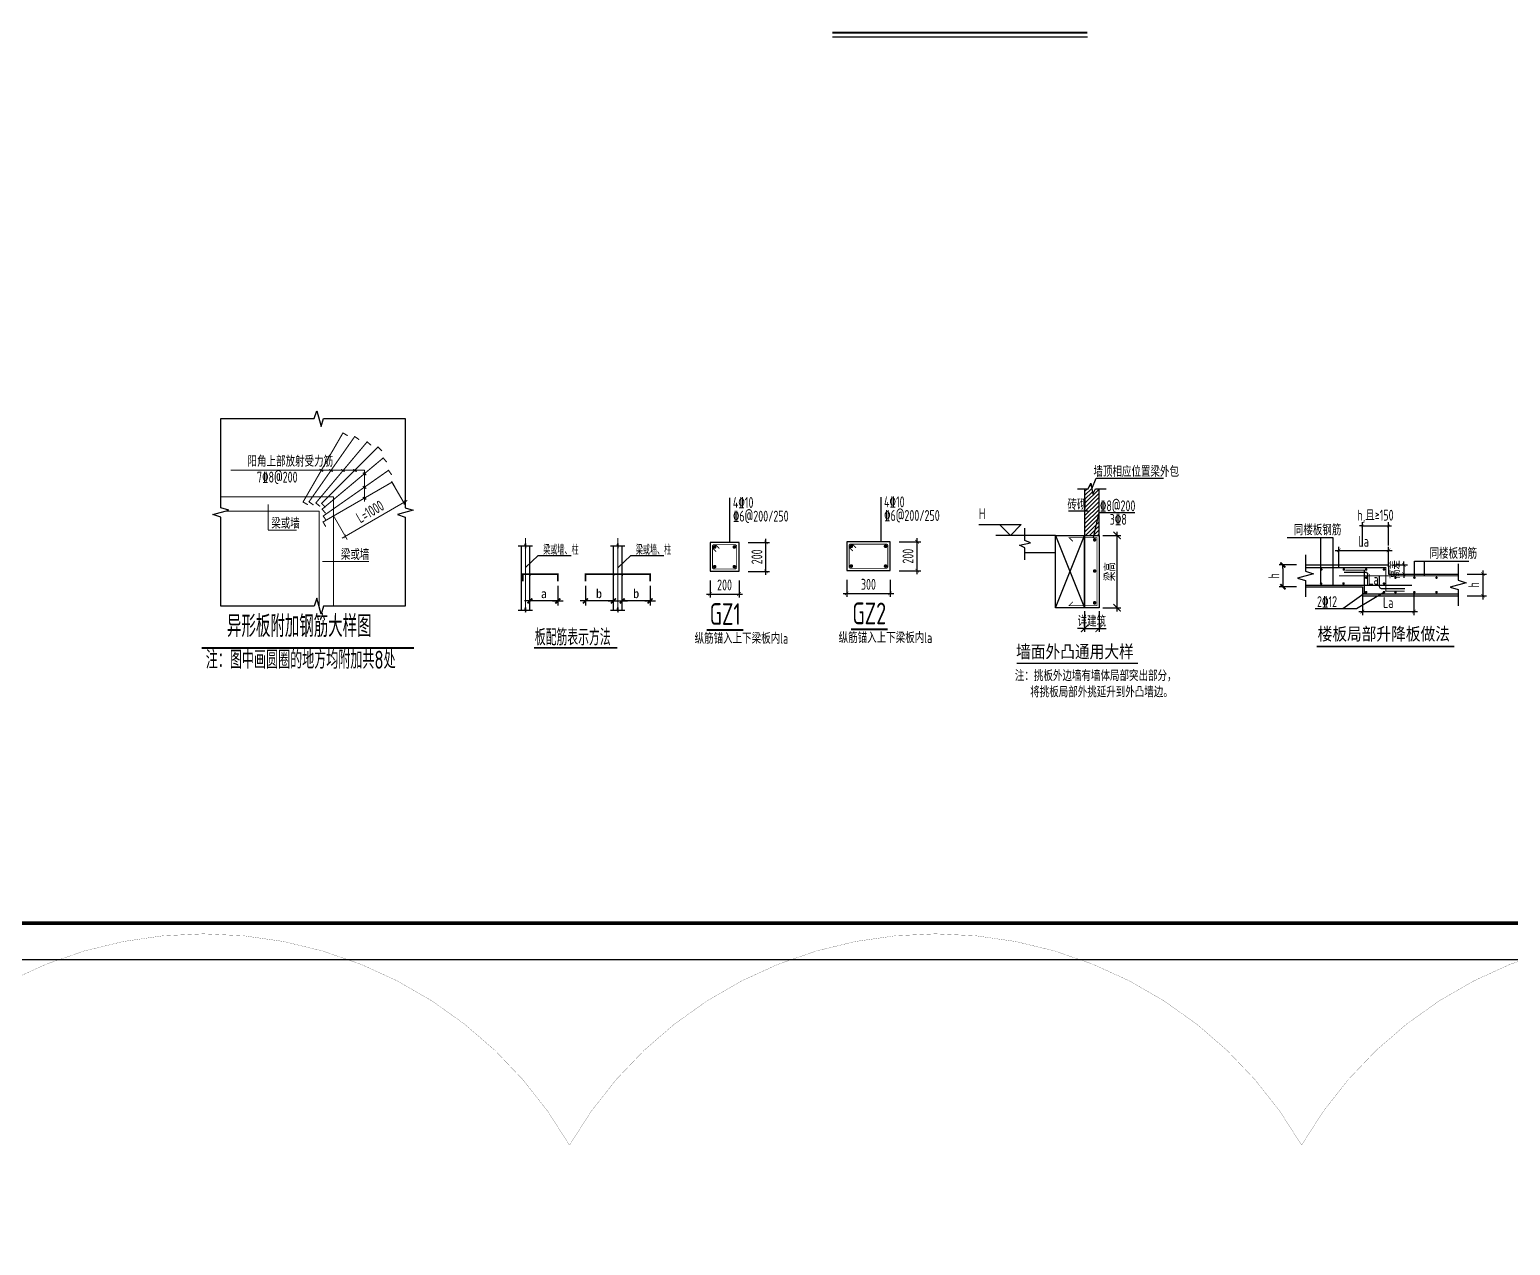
# Model space of a CAD drawing. Extents: x -812054 to 22247, y -644080 to 1003627.
# Drawn here: x -368141 to -327267, y -539972 to -506399 of the extents above; entities that cross this region are included whole.
import ezdxf
from ezdxf.enums import TextEntityAlignment as Align

# ---------------------------------------------------------------- set-up
doc = ezdxf.new("R2010")
doc.units = 0
doc.header["$LTSCALE"] = 1000
doc.linetypes.add('DOTE', pattern=[2.42, 2, -0.2, 0.02, -0.2])
doc.layers.get('0').update_dxf_attribs({"linetype": 'CONTINUOUS'})
doc.layers.get('DEFPOINTS').update_dxf_attribs({"linetype": 'CONTINUOUS'})
for name, color, linetype, lineweight in [('+公共字体', 7, 'CONTINUOUS', 20), ('+图名', 243, 'CONTINUOUS', 20), ('+混凝土墙', 3, 'CONTINUOUS', 20), ('DOTE', 19, 'DOTE', 9), ('Z-详图标注', 3, 'CONTINUOUS', 18), ('查找字符', 1, 'CONTINUOUS', 18)]:
    doc.layers.add(name, color=color, linetype=linetype, lineweight=lineweight)
for name, color, linetype in [('-TK', 7, 'CONTINUOUS'), ('DIM', 2, 'CONTINUOUS'), ('FLOOR_UP_REIN', 13, 'CONTINUOUS'), ('GJ', 5, 'CONTINUOUS'), ('LINK', 6, 'CONTINUOUS'), ('OUTLINE', 2, 'CONTINUOUS'), ('REIN', 6, 'CONTINUOUS'), ('S-DETLCW-LINE1-pdx', 7, 'CONTINUOUS'), ('S-DETLCW-TEXT', 7, 'CONTINUOUS'), ('S-DETLS-HATCH', 251, 'CONTINUOUS'), ('S-DETLS-TEXT', 7, 'CONTINUOUS'), ('S-X详图实线', 4, 'CONTINUOUS'), ('S-X详图标注', 3, 'CONTINUOUS'), ('S-X详图钢筋', 6, 'CONTINUOUS'), ('S-大样-砼线', 7, 'CONTINUOUS'), ('S-引出线', 40, 'CONTINUOUS'), ('TEXT', 2, 'CONTINUOUS'), ('THIN', 7, 'CONTINUOUS'), ('大样线', 40, 'CONTINUOUS'), ('悬梁', 4, 'CONTINUOUS'), ('空调洞口标注', 130, 'CONTINUOUS'), ('说明文字', 7, 'CONTINUOUS')]:
    doc.layers.add(name, color=color, linetype=linetype)
doc.layers.add('审图修改', color=2, linetype='CONTINUOUS', plot=False)
doc.styles.add('10', font='', dxfattribs={"width": 0.7, "height": 300})
doc.styles.add('BW_Rein', font='Tssdeng.shx', dxfattribs={"width": 0.7, "bigfont": 'hztxt.shx'})
doc.styles.add('hzst', font='', dxfattribs={"width": 0.7})
doc.styles.add('TSSD_DIMENSION', font='Tssdeng.shx', dxfattribs={"width": 0.7, "bigfont": 'tssdchn.shx'})
doc.styles.add('TSSD_Label', font='Tssdeng.shx', dxfattribs={"width": 0.7, "bigfont": 'hztxt.shx'})
doc.styles.add('TSSD_Norm', font='Tssdeng.shx', dxfattribs={"bigfont": 'tssdchn.shx'})
doc.styles.add('TSSD_REIN', font='tssdeng.shx', dxfattribs={"width": 0.7, "height": 300, "bigfont": 'tssdchn.shx'})
doc.styles.get('10').set_extended_font_data('SimSun')
doc.styles.get('hzst').set_extended_font_data('SimSun')
doc.dimstyles.new('25-100', dxfattribs={"dimscale": 100, "dimtxt": 3, "dimasz": 2, "dimexe": 1, "dimexo": 1, "dimgap": 0.5, "dimtad": 1, "dimdec": 0, "dimlfac": 0.25, "dimdsep": 46, "dimtxsty": 'TSSD_REIN', "dimblk1": 'ARCHTICK', "dimblk2": 'ARCHTICK', "dimsah": 1, "dimcen": 2.5, "dimdle": 1, "dimclrd": 256, "dimclre": 256, "dimclrt": 7, "dimadec": 0, "dimazin": 0, "dimtfac": 1, "dimtdec": 0, "dimtix": 1, "dimtmove": 2, "dimatfit": 3, "dimldrblk": 'ARCHTICK', "dimfxl": 1, "dimtolj": 1, "dimtzin": 0, "dimlwd": -1, "dimlwe": -1, "dimarcsym": 0})
doc.dimstyles.new('TSSD_100_100$0', dxfattribs={"dimtxt": 300, "dimasz": 80, "dimexe": 100, "dimexo": 250, "dimgap": 100, "dimtad": 1, "dimdec": 0, "dimzin": 0, "dimdsep": 46, "dimtxsty": 'TSSD_DIMENSION', "dimblk": 'ARCHTICK', "dimcen": 0, "dimdle": 100, "dimclrd": 3, "dimclre": 3, "dimclrt": 7, "dimadec": 0, "dimazin": 0, "dimtfac": 1, "dimtdec": 0, "dimtix": 1, "dimtmove": 2, "dimatfit": 3, "dimldrblk": 'ARCHTICK', "dimfxl": 1, "dimtolj": 1, "dimtzin": 0, "dimarcsym": 0})
doc.dimstyles.new('TSSD_20_100', dxfattribs={"dimtxt": 300, "dimasz": 100, "dimexe": 100, "dimexo": 250, "dimgap": 100, "dimtad": 1, "dimdec": 0, "dimlfac": 0.2, "dimzin": 0, "dimdsep": 46, "dimtxsty": 'TSSD_DIMENSION', "dimblk": 'ARCHTICK', "dimcen": 0, "dimdle": 100, "dimclrt": 7, "dimadec": 0, "dimazin": 0, "dimtfac": 1, "dimtdec": 0, "dimtix": 1, "dimtmove": 2, "dimatfit": 3, "dimldrblk": 'ARCHTICK', "dimfxl": 1, "dimtolj": 1, "dimtzin": 0, "dimarcsym": 0})
doc.dimstyles.new('TSSD_25_100', dxfattribs={"dimtxt": 300, "dimasz": 100, "dimexe": 100, "dimexo": 250, "dimgap": 100, "dimtad": 1, "dimdec": 0, "dimlfac": 0.25, "dimzin": 0, "dimdsep": 46, "dimtxsty": 'TSSD_DIMENSION', "dimblk": 'ARCHTICK', "dimcen": 0, "dimdle": 100, "dimclrt": 7, "dimadec": 0, "dimazin": 0, "dimtfac": 1, "dimtdec": 0, "dimtix": 1, "dimtmove": 2, "dimatfit": 3, "dimldrblk": 'ARCHTICK', "dimfxl": 1, "dimtolj": 1, "dimtzin": 0, "dimarcsym": 0})

# ---------------------------------------------------------------- blocks, each defined once
blk = doc.blocks.new('A1')
blk.add_lwpolyline([(0, 59400), (0, 0), (84100, 0), (84100, 59400)], close=True)
at = {"const_width": 100}
blk.add_lwpolyline([(2500, 58400), (2500, 1000), (83100, 1000), (83100, 58400)], close=True, dxfattribs=at)
blk = doc.blocks.new('_DIMX')
blk.add_line((-150, 0), (150, 0))
at = {"const_width": 50}
blk.add_lwpolyline([(-70, -70), (70, 70)], dxfattribs=at)
blk = doc.blocks.new('A$C1DDD5A89')
at = {"color": 6, "const_width": 50}
blk.add_lwpolyline([(439, 25), (2741, 25)], dxfattribs=at)
at = {"layer": 'DOTE', "color": 8, "linetype": 'DOTE'}
for p, q in [((202, 3054), (202, 888)), ((2750, 3054), (2750, 888))]:
    blk.add_line(p, q, dxfattribs=at)
at = {"layer": 'GJ'}
blk.add_point((1858, 2022), dxfattribs=at)
at = {"layer": 'REIN', "color": 1, "const_width": 40}
for points in [[(129, 1860), (129, 2059), (1095, 2059), (1095, 1860)], [(1858, 1860), (1858, 2059), (3643, 2059), (3643, 1860)]]:
    blk.add_lwpolyline(points, dxfattribs=at)
at = {"layer": '大样线'}
for p, q in [((188, 2837), (202, 2909)), ((202, 2909), (202, 2778)), ((2736, 2837), (2751, 2909)), ((2751, 2909), (2751, 2778)), ((0, 2837), (188, 2837)), ((81, 2837), (81, 1066)), ((202, 2778), (217, 2837)), ((202, 2247), (556, 2571)), ((217, 2837), (395, 2837)), ((556, 2571), (1467, 2571)), ((2548, 2837), (2736, 2837)), ((2751, 2778), (2766, 2837)), ((2758, 2247), (3112, 2571)), ((2766, 2837), (2943, 2837)), ((3112, 2571), (4023, 2571)), ((0, 1066), (188, 1066)), ((188, 1066), (202, 1138)), ((202, 1138), (202, 1006)), ((202, 1006), (217, 1066)), ((217, 1066), (395, 1066)), ((2548, 1066), (2736, 1066)), ((2736, 1066), (2751, 1138)), ((2751, 1138), (2751, 1006)), ((2751, 1006), (2766, 1066)), ((2766, 1066), (2943, 1066))]:
    blk.add_line(p, q, dxfattribs=at)
at = {"layer": '大样线', "linetype": 'ByBlock'}
for p, q in [((323, 1066), (323, 2837)), ((2630, 1066), (2630, 2837)), ((2871, 1066), (2871, 2837))]:
    blk.add_line(p, q, dxfattribs=at)
at = {"layer": '大样线', "color": 0, "linetype": 'ByBlock'}
for p in [(323, 2022), (1095, 2022), (2630, 2022), (2871, 2022), (3643, 2022), (202, 1319)]:
    blk.add_point(p, dxfattribs=at)
at = {"layer": '空调洞口标注'}
for p, q in [((1095, 1732), (1095, 1190)), ((1858, 1732), (1858, 1190)), ((3643, 1732), (3643, 1190)), ((1094, 1319), (203, 1319)), ((2629, 1319), (1859, 1319)), ((3642, 1319), (2872, 1319))]:
    blk.add_line(p, q, dxfattribs=at)
blk.add_point((1858, 1319), dxfattribs=at)
at = {"layer": '空调洞口标注', "color": 0, "linetype": 'ByBlock'}
blk.add_point((2871, 1319), dxfattribs=at)
at = {"layer": '空调洞口标注', "xscale": 0.9649999998509884, "yscale": 0.9649999998509884, "zscale": 0.965, "rotation": 180}
for p in [(323, 1319), (1858, 1319)]:
    blk.add_blockref('_DIMX', p, dxfattribs=at)
at = {"layer": '空调洞口标注', "xscale": 0.9649999998509884, "yscale": 0.9649999998509884, "zscale": 0.965}
for p in [(1095, 1319), (2630, 1319), (2872, 1319), (3643, 1319)]:
    blk.add_blockref('_DIMX', p, dxfattribs=at)
at = {"layer": '空调洞口标注', "style": '10'}
for s, p in [('b', (2231, 1523)), ('b', (3257, 1523)), ('a', (709, 1523))]:
    blk.add_text(s, height=250, dxfattribs=at).set_placement(p, align=Align.MIDDLE_CENTER)
at = {"layer": '说明文字'}
for s, height, style, width, p in [('梁或墙、柱', 250, 'TSSD_REIN', 0.6, (693, 2596)), ('梁或墙、柱', 250, 'TSSD_REIN', 0.6, (3249, 2596)), ('板配筋表示方法', 450, 'TSSD_DIMENSION', 0.7, (459, 91))]:
    blk.add_text(s, height=height, dxfattribs=dict(at, style=style, width=width)).set_placement(p)
blk = doc.blocks.new('_ArchTick')
at = {"color": 0, "linetype": 'ByBlock', "const_width": 0.15}
blk.add_lwpolyline([(-0.5, -0.5), (0.5, 0.5)], dxfattribs=at)
blk = doc.blocks.new('*D32')
at = {"layer": 'DEFPOINTS', "color": 0, "transparency": 16777216}
for p in [(15039, 226788), (15039, 226538), (15580, 226538)]:
    blk.add_point(p, dxfattribs=at)
at = {"layer": 'S-X详图标注', "color": 0, "lineweight": -2, "transparency": 16777216}
for p, q in [((15580, 226788), (15580, 226888)), ((15289, 226788), (15680, 226788)), ((15289, 226538), (15680, 226538)), ((15580, 226788), (15580, 226538)), ((15580, 226538), (15580, 226438))]:
    blk.add_line(p, q, dxfattribs=at)
at = {"layer": 'S-X详图标注', "color": 0, "lineweight": -2, "transparency": 16777216, "xscale": 100, "yscale": 100, "zscale": 100}
for p, rotation in [((15580, 226788), 270), ((15580, 226538), 90)]:
    blk.add_blockref('_ArchTick', p, dxfattribs=dict(at, rotation=rotation))
at = {"layer": 'S-X详图标注', "color": 7, "transparency": 16777216, "insert": (15330, 226663), "char_height": 300, "attachment_point": 5, "rotation": 90, "style": 'TSSD_DIMENSION'}
blk.add_mtext('\\A1;高差', dxfattribs=at)
blk = doc.blocks.new('ArchTick')
at = {"color": 0, "linetype": 'ByBlock', "lineweight": -2, "const_width": 0.075}
blk.add_lwpolyline([(-0.25, -0.25), (0.25, 0.25)], dxfattribs=at)
blk = doc.blocks.new('_tsdbk')
blk.add_line((-1, 0), (0, 0))
at = {"const_width": 0.5}
blk.add_lwpolyline([(-0.7, -0.7), (0.7, 0.7)], dxfattribs=at)
blk = doc.blocks.new('*D33')
at = {"layer": 'DEFPOINTS', "color": 0, "transparency": 16777216}
for p in [(12868, 226788), (12244, 226188), (12868, 226188)]:
    blk.add_point(p, dxfattribs=at)
at = {"layer": 'S-X详图标注', "color": 0, "lineweight": -2, "transparency": 16777216}
for p, q in [((12618, 226788), (12144, 226788)), ((12244, 226688), (12244, 226288)), ((12618, 226188), (12144, 226188))]:
    blk.add_line(p, q, dxfattribs=at)
at = {"layer": 'S-X详图标注', "color": 0, "lineweight": -2, "transparency": 16777216, "xscale": 100, "yscale": 100, "zscale": 100}
for p, rotation in [((12244, 226788), 90), ((12244, 226188), 270)]:
    blk.add_blockref('_tsdbk', p, dxfattribs=dict(at, rotation=rotation))
at = {"layer": 'S-X详图标注', "color": 7, "transparency": 16777216, "insert": (11994, 226488), "char_height": 300, "attachment_point": 5, "rotation": 90, "style": 'TSSD_DIMENSION'}
blk.add_mtext('\\A1;h', dxfattribs=at)
blk = doc.blocks.new('*D34')
at = {"layer": 'DEFPOINTS', "color": 0, "transparency": 16777216}
for p in [(17083, 226538), (17083, 225938), (17763, 225938)]:
    blk.add_point(p, dxfattribs=at)
at = {"layer": 'S-X详图标注', "color": 0, "lineweight": -2, "transparency": 16777216}
for p, q in [((17333, 226538), (17863, 226538)), ((17763, 226638), (17763, 225838)), ((17333, 225938), (17863, 225938))]:
    blk.add_line(p, q, dxfattribs=at)
at = {"layer": 'S-X详图标注', "color": 0, "lineweight": -2, "transparency": 16777216, "xscale": 100, "yscale": 100, "zscale": 100}
for p, rotation in [((17763, 226538), 90), ((17763, 225938), 270)]:
    blk.add_blockref('_ArchTick', p, dxfattribs=dict(at, rotation=rotation))
at = {"layer": 'S-X详图标注', "color": 7, "transparency": 16777216, "insert": (17513, 226238), "char_height": 300, "attachment_point": 5, "rotation": 90, "style": 'TSSD_DIMENSION'}
blk.add_mtext('\\A1;h', dxfattribs=at)
blk = doc.blocks.new('*D35')
at = {"layer": 'DEFPOINTS', "color": 0, "transparency": 16777216}
for p in [(15159, 227867), (14439, 227080), (15159, 227080)]:
    blk.add_point(p, dxfattribs=at)
at = {"layer": 'S-X详图标注', "color": 3, "lineweight": -2, "transparency": 16777216}
for p, q in [((14439, 227867), (14359, 227867)), ((14439, 227330), (14439, 227967)), ((14439, 227867), (15159, 227867)), ((15159, 227330), (15159, 227967)), ((15159, 227867), (15239, 227867))]:
    blk.add_line(p, q, dxfattribs=at)
at = {"layer": 'S-X详图标注', "color": 3, "lineweight": -2, "transparency": 16777216, "xscale": 80, "yscale": 80, "zscale": 80}
blk.add_blockref('_ArchTick', (14439, 227867), dxfattribs=at)
at = {"layer": 'S-X详图标注', "color": 3, "lineweight": -2, "transparency": 16777216, "xscale": 80, "yscale": 80, "zscale": 80, "rotation": 180}
blk.add_blockref('_ArchTick', (15159, 227867), dxfattribs=at)
at = {"layer": 'S-X详图标注', "color": 7, "transparency": 16777216, "insert": (14799, 228128), "char_height": 300, "attachment_point": 5, "style": 'TSSD_DIMENSION'}
blk.add_mtext('\\A1;h,且≥150', dxfattribs=at)
blk = doc.blocks.new('*D36')
at = {"layer": 'DEFPOINTS', "color": 0, "transparency": 16777216}
for p in [(15159, 227192), (13789, 226489), (15159, 226489)]:
    blk.add_point(p, dxfattribs=at)
at = {"layer": 'S-X详图标注', "color": 0, "lineweight": -2, "transparency": 16777216}
for p, q in [((13789, 226739), (13789, 227292)), ((15159, 226739), (15159, 227292)), ((13689, 227192), (15259, 227192))]:
    blk.add_line(p, q, dxfattribs=at)
at = {"layer": 'S-X详图标注', "color": 0, "lineweight": -2, "transparency": 16777216, "xscale": 100, "yscale": 100, "zscale": 100, "rotation": 180}
blk.add_blockref('_ArchTick', (13789, 227192), dxfattribs=at)
at = {"layer": 'S-X详图标注', "color": 0, "lineweight": -2, "transparency": 16777216, "xscale": 100, "yscale": 100, "zscale": 100}
blk.add_blockref('_ArchTick', (15159, 227192), dxfattribs=at)
at = {"layer": 'S-X详图标注', "color": 7, "transparency": 16777216, "insert": (14474, 227442), "char_height": 300, "attachment_point": 5, "style": 'TSSD_DIMENSION'}
blk.add_mtext('\\A1;La', dxfattribs=at)
blk = doc.blocks.new('*D37')
at = {"layer": 'DEFPOINTS', "color": 0, "transparency": 16777216}
for p in [(14439, 226188), (15861, 226306), (15861, 225502)]:
    blk.add_point(p, dxfattribs=at)
at = {"layer": 'S-X详图标注', "color": 0, "lineweight": -2, "transparency": 16777216}
for p, q in [((15861, 226056), (15861, 225402)), ((14439, 225938), (14439, 225402)), ((14339, 225502), (15961, 225502))]:
    blk.add_line(p, q, dxfattribs=at)
at = {"layer": 'S-X详图标注', "color": 0, "lineweight": -2, "transparency": 16777216, "xscale": 100, "yscale": 100, "zscale": 100, "rotation": 180}
blk.add_blockref('_ArchTick', (14439, 225502), dxfattribs=at)
at = {"layer": 'S-X详图标注', "color": 0, "lineweight": -2, "transparency": 16777216, "xscale": 100, "yscale": 100, "zscale": 100}
blk.add_blockref('_ArchTick', (15861, 225502), dxfattribs=at)
at = {"layer": 'S-X详图标注', "color": 7, "transparency": 16777216, "insert": (15150, 225752), "char_height": 300, "attachment_point": 5, "style": 'TSSD_DIMENSION'}
blk.add_mtext('\\A1;La', dxfattribs=at)
blk = doc.blocks.new('*D39')
at = {"layer": 'DEFPOINTS', "color": 0, "transparency": 16777216}
for p in [(30394, 226071), (30794, 226071), (30794, 225492)]:
    blk.add_point(p, dxfattribs=at)
at = {"layer": 'S-X详图标注', "transparency": 16777216}
for p, q in [((30394, 225971), (30394, 225392)), ((30794, 225971), (30794, 225392)), ((30394, 225492), (30194, 225492)), ((30394, 225492), (30794, 225492)), ((30794, 225492), (30994, 225492))]:
    blk.add_line(p, q, dxfattribs=at)
at = {"layer": 'S-X详图标注', "transparency": 16777216, "xscale": 200, "yscale": 200, "zscale": 200}
blk.add_blockref('_ArchTick', (30394, 225492), dxfattribs=at)
at = {"layer": 'S-X详图标注', "transparency": 16777216, "xscale": 200, "yscale": 200, "zscale": 200, "rotation": 180}
blk.add_blockref('_ArchTick', (30794, 225492), dxfattribs=at)
at = {"layer": 'S-X详图标注', "color": 7, "transparency": 16777216, "insert": (30594, 225692), "char_height": 300, "attachment_point": 5, "style": 'TSSD_REIN'}
blk.add_mtext('\\A1;详建筑', dxfattribs=at)
blk = doc.blocks.new('*D40')
at = {"layer": 'DEFPOINTS', "color": 0, "transparency": 16777216}
for p in [(30794, 228060), (31291, 228060), (30794, 226060)]:
    blk.add_point(p, dxfattribs=at)
at = {"layer": 'S-X详图标注', "transparency": 16777216}
for p, q in [((31291, 225960), (31291, 228160)), ((30894, 228060), (31391, 228060)), ((30894, 226060), (31391, 226060))]:
    blk.add_line(p, q, dxfattribs=at)
at = {"layer": 'S-X详图标注', "transparency": 16777216, "xscale": 200, "yscale": 200, "zscale": 200}
for p, rotation in [((31291, 228060), 90), ((31291, 226060), 270)]:
    blk.add_blockref('_ArchTick', p, dxfattribs=dict(at, rotation=rotation))
at = {"layer": 'S-X详图标注', "color": 7, "transparency": 16777216, "insert": (31091, 227060), "char_height": 300, "attachment_point": 5, "rotation": 90, "style": 'TSSD_REIN'}
blk.add_mtext('\\A1;梁高', dxfattribs=at)
blk = doc.blocks.new('*D1394')
at = {"layer": 'DEFPOINTS', "color": 0, "transparency": 16777216}
for p in [(-348559, -520558), (-347816, -520558), (-348559, -521358)]:
    blk.add_point(p, dxfattribs=at)
at = {"layer": 'DIM', "color": 0, "lineweight": -2, "transparency": 16777216}
for p, q in [((-348309, -520558), (-347716, -520558)), ((-347816, -521458), (-347816, -520458)), ((-348309, -521358), (-347716, -521358))]:
    blk.add_line(p, q, dxfattribs=at)
at = {"layer": 'DIM', "color": 0, "lineweight": -2, "transparency": 16777216, "xscale": 100, "yscale": 100, "zscale": 100}
for p, rotation in [((-347816, -520558), 90), ((-347816, -521358), 270)]:
    blk.add_blockref('_ArchTick', p, dxfattribs=dict(at, rotation=rotation))
at = {"layer": 'DIM', "color": 7, "transparency": 16777216, "insert": (-348066, -520958), "char_height": 300, "attachment_point": 5, "rotation": 90, "style": 'TSSD_DIMENSION'}
blk.add_mtext('\\A1;200', dxfattribs=at)
blk = doc.blocks.new('*D1395')
at = {"layer": 'DEFPOINTS', "color": 0, "transparency": 16777216}
for p in [(-349359, -521358), (-348559, -521358), (-348559, -521984)]:
    blk.add_point(p, dxfattribs=at)
at = {"layer": 'DIM', "color": 0, "lineweight": -2, "transparency": 16777216}
for p, q in [((-349359, -521608), (-349359, -522084)), ((-348559, -521608), (-348559, -522084)), ((-349459, -521984), (-348459, -521984))]:
    blk.add_line(p, q, dxfattribs=at)
at = {"layer": 'DIM', "color": 0, "lineweight": -2, "transparency": 16777216, "xscale": 100, "yscale": 100, "zscale": 100, "rotation": 180}
blk.add_blockref('_ArchTick', (-349359, -521984), dxfattribs=at)
at = {"layer": 'DIM', "color": 0, "lineweight": -2, "transparency": 16777216, "xscale": 100, "yscale": 100, "zscale": 100}
blk.add_blockref('_ArchTick', (-348559, -521984), dxfattribs=at)
at = {"layer": 'DIM', "color": 7, "transparency": 16777216, "insert": (-348959, -521734), "char_height": 300, "attachment_point": 5, "style": 'TSSD_DIMENSION'}
blk.add_mtext('\\A1;200', dxfattribs=at)
blk = doc.blocks.new('*D1256')
at = {"layer": 'DEFPOINTS', "color": 0, "transparency": 16777216}
for p in [(5060, 9464), (5522, 8664), (3444, 8530)]:
    blk.add_point(p, dxfattribs=at)
at = {"layer": 'DIM', "color": 3, "lineweight": -2, "transparency": 16777216}
for p, q in [((5185, 9247), (5572, 8577)), ((3819, 7680), (5609, 8714)), ((3569, 8314), (3956, 7644))]:
    blk.add_line(p, q, dxfattribs=at)
at = {"layer": 'DIM', "color": 3, "lineweight": -2, "transparency": 16777216, "xscale": 80, "yscale": 80, "zscale": 80}
for p, rotation in [((5522, 8664), 29.99999999994698), ((3906, 7730), 209.999999999947)]:
    blk.add_blockref('_ArchTick', p, dxfattribs=dict(at, rotation=rotation))
at = {"layer": 'DIM', "color": 7, "transparency": 16777216, "insert": (4589, 8413), "char_height": 300, "attachment_point": 5, "rotation": 30, "style": 'TSSD_DIMENSION'}
blk.add_mtext('\\A1;L=1000', dxfattribs=at)
blk = doc.blocks.new('*D1400')
at = {"layer": 'DEFPOINTS', "color": 0, "transparency": 16777216}
for p in [(-344387, -520540), (-343644, -520540), (-344387, -521340)]:
    blk.add_point(p, dxfattribs=at)
at = {"layer": 'DIM', "color": 0, "lineweight": -2, "transparency": 16777216}
for p, q in [((-344137, -520540), (-343544, -520540)), ((-343644, -521440), (-343644, -520440)), ((-344137, -521340), (-343544, -521340))]:
    blk.add_line(p, q, dxfattribs=at)
at = {"layer": 'DIM', "color": 0, "lineweight": -2, "transparency": 16777216, "xscale": 100, "yscale": 100, "zscale": 100}
for p, rotation in [((-343644, -520540), 90), ((-343644, -521340), 270)]:
    blk.add_blockref('_ArchTick', p, dxfattribs=dict(at, rotation=rotation))
at = {"layer": 'DIM', "color": 7, "transparency": 16777216, "insert": (-343894, -520940), "char_height": 300, "attachment_point": 5, "rotation": 90, "style": 'TSSD_DIMENSION'}
blk.add_mtext('\\A1;200', dxfattribs=at)
blk = doc.blocks.new('*D1401')
at = {"layer": 'DEFPOINTS', "color": 0, "transparency": 16777216}
for p in [(-345587, -521340), (-344387, -521340), (-344387, -521966)]:
    blk.add_point(p, dxfattribs=at)
at = {"layer": 'DIM', "color": 0, "lineweight": -2, "transparency": 16777216}
for p, q in [((-345587, -521590), (-345587, -522066)), ((-344387, -521590), (-344387, -522066)), ((-345687, -521966), (-344287, -521966))]:
    blk.add_line(p, q, dxfattribs=at)
at = {"layer": 'DIM', "color": 0, "lineweight": -2, "transparency": 16777216, "xscale": 100, "yscale": 100, "zscale": 100, "rotation": 180}
blk.add_blockref('_ArchTick', (-345587, -521966), dxfattribs=at)
at = {"layer": 'DIM', "color": 0, "lineweight": -2, "transparency": 16777216, "xscale": 100, "yscale": 100, "zscale": 100}
blk.add_blockref('_ArchTick', (-344387, -521966), dxfattribs=at)
at = {"layer": 'DIM', "color": 7, "transparency": 16777216, "insert": (-344987, -521716), "char_height": 300, "attachment_point": 5, "style": 'TSSD_DIMENSION'}
blk.add_mtext('\\A1;300', dxfattribs=at)
blk = doc.blocks.new('20210306.16463091')
at = {"layer": 'S-DETLS-TEXT', "const_width": 50}
blk.add_lwpolyline([(1330.2, 0), (5133.9, 0)], dxfattribs=at)
at = {"layer": 'S-X详图实线', "linetype": 'ByBlock'}
for points in [[(1023.9, 2251.8), (3314.8, 2251.8), (3314.8, 2001.8), (5238.7, 2001.8)], [(1023.9, 1651.8), (2594.8, 1651.8), (2594.8, 1401.8), (5238.7, 1401.8)]]:
    blk.add_lwpolyline(points, dxfattribs=at)
at = {"layer": 'S-X详图标注', "linetype": 'ByBlock'}
for points in [[(1786.5, 1689.3), (1786.5, 2997.1), (520.6, 2997.1)], [(1442.5, 1753.1), (1442.5, 2997.1), (676.7, 2997.1)], [(4027.7, 1919.3), (4027.7, 2357.9), (5495.2, 2357.9)], [(4310.8, 1952.4), (4310.8, 2357.9), (5529.3, 2357.9)], [(3208.2, 1502.9), (2435.2, 1044.4), (1285.7, 1044.4)], [(2696.3, 1501.8), (2050.4, 1044.4)]]:
    blk.add_lwpolyline(points, dxfattribs=at)
at = {"layer": 'S-X详图标注'}
for points in [[(2094.8, 2053), (2684.6, 2053, -0.4142136), (2734.6, 2003), (2734.6, 1689.3)], [(3059.9, 1964.4), (3059.9, 1656.2, 0.4142136), (3109.9, 1606.2), (3763.5, 1606.2)]]:
    blk.add_lwpolyline(points, format="xyb", dxfattribs=at)
at = {"layer": 'S-X详图钢筋', "linetype": 'ByBlock', "const_width": 30}
for points in [[(1023.9, 2178.2), (3241, 2178.2), (3241, 1531.8), (3756, 1531.8)], [(5238.7, 1451), (2646.3, 1451), (2646.3, 2110.6), (2118.4, 2110.6)], [(1023.9, 1689.3), (3962.9, 1689.3)], [(1944.7, 1952.4), (5238.7, 1952.4)]]:
    blk.add_lwpolyline(points, dxfattribs=at)
at = {"layer": 'S-X详图钢筋', "const_width": 35}
for points in [[(1441.9, 2125.6, 1), (1476.9, 2125.6, 1)], [(2062.1, 2127.5, 1), (2097.1, 2127.5, 1)], [(2679.7, 2127.5, 1), (2714.7, 2127.5, 1)], [(3171.7, 2126, 1), (3206.7, 2126, 1)], [(1435.6, 1739.2, 1), (1470.6, 1739.2, 1)], [(2055.9, 1741.1, 1), (2090.9, 1741.1, 1)], [(2680.4, 1901.9, 1), (2715.4, 1901.9, 1)], [(3173.8, 1739.3, 1), (3208.8, 1739.3, 1)], [(3488, 1901.8, 1), (3523, 1901.8, 1)], [(4010.2, 1901.8, 1), (4045.2, 1901.8, 1)], [(4621.3, 1901.8, 1), (4656.3, 1901.8, 1)], [(2680.7, 1501.8, 1), (2715.7, 1501.8, 1)], [(3173.2, 1502.9, 1), (3208.2, 1502.9, 1)], [(3488.2, 1500.8, 1), (3523.2, 1500.8, 1)], [(4010.4, 1500.8, 1), (4045.4, 1500.8, 1)], [(4621.5, 1500.8, 1), (4656.5, 1500.8, 1)]]:
    blk.add_lwpolyline(points, format="xyb", close=True, dxfattribs=at)
at = {"layer": 'THIN'}
for points in [[(1023.9, 2531.8), (1023.9, 2081.8), (1243.9, 2011.8), (803.9, 1891.8), (1023.9, 1821.8), (1023.9, 1371.8)], [(5238.7, 2281.8), (5238.7, 1831.8), (5458.7, 1761.8), (5018.7, 1641.8), (5238.7, 1571.8), (5238.7, 1121.8)]]:
    blk.add_lwpolyline(points, dxfattribs=at)
at = {"layer": 'S-DETLCW-TEXT', "style": 'hzst', "width": 0.85}
blk.add_text('楼板局部升降板做法', height=350, dxfattribs=at).set_placement((1357.9, 173.9))
at = {"layer": 'S-X详图标注', "color": 7, "insert": (2898.8, 1855.6), "char_height": 300, "attachment_point": 5, "style": 'TSSD_REIN'}
blk.add_mtext('\\A1;La', dxfattribs=at)
at = {"layer": 'TEXT', "style": 'TSSD_REIN', "width": 0.7}
for s, p in [('同楼板钢筋', (700.4, 3072.4)), ('同楼板钢筋', (4446.4, 2423.2)), ('2%%13212', (1341.1, 1090.9))]:
    blk.add_text(s, height=300, dxfattribs=at).set_placement(p)
at = {"layer": 'S-X详图标注'}
dim = blk.add_linear_dim(base=(3314.8, 3330), p1=(2594.8, 2543.3), p2=(3314.8, 2543.3), text='h,且≥150', dimstyle='TSSD_100_100$0', dxfattribs=at)
dim.commit()
dim.dimension.update_dxf_attribs({"geometry": '*D35', "text_midpoint": (2954.8, 3591.5), "insert": (-11844.2, -224536.6)})
for base, p1, p2, override, picture, middle in [((3314.8, 2655.7), (1944.7, 1952.4), (3314.8, 1952.4), {"dimasz": 100, "dimblk1": 'ArchTick', "dimblk2": 'ArchTick', "dimclrd": 0, "dimclre": 0}, '*D36', (2629.7, 2905.7)), ((4016.4, 965.4), (2594.8, 1651.8), (4016.4, 1769), {"dimtxt": 300, "dimasz": 100, "dimblk1": 'ArchTick', "dimblk2": 'ArchTick', "dimclrd": 0, "dimclre": 0}, '*D37', (3305.6, 1215.4))]:
    dim = blk.add_linear_dim(base=base, p1=p1, p2=p2, text='La', dimstyle='TSSD_100_100$0', override=override, dxfattribs=at)
    dim.commit()
    dim.dimension.update_dxf_attribs({"geometry": picture, "text_midpoint": middle, "insert": (-11844.2, -224536.6)})
for base, p1, p2, text, picture, middle in [((3735.8, 2001.8), (3194.8, 2251.8), (3194.8, 2001.8), '高差', '*D32', (3485.8, 2126.8)), ((5919.1, 1401.8), (5238.7, 2001.8), (5238.7, 1401.8), 'h', '*D34', (5669.1, 1701.8))]:
    dim = blk.add_linear_dim(base=base, p1=p1, p2=p2, angle=90, text=text, dimstyle='TSSD_100_100$0', override={"dimtxt": 300, "dimasz": 100, "dimblk1": 'ArchTick', "dimblk2": 'ArchTick', "dimclrd": 0, "dimclre": 0}, dxfattribs=at)
    dim.commit()
    dim.dimension.update_dxf_attribs({"geometry": picture, "text_midpoint": middle, "insert": (-11844.2, -224536.6)})
dim = blk.add_linear_dim(base=(400, 1651.8), p1=(1023.9, 2251.8), p2=(1023.9, 1651.8), angle=90, text='h', dimstyle='TSSD_20_100', dxfattribs=at)
dim.commit()
dim.dimension.update_dxf_attribs({"geometry": '*D33', "text_midpoint": (150, 1951.8), "insert": (-11844.2, -224536.6)})
blk = doc.blocks.new('20210306.16465652')
at = {"layer": 'S-DETLS-HATCH'}
h = blk.add_hatch(dxfattribs=at)
h.set_pattern_fill('ANSI31', color=256, scale=25)
h.set_pattern_definition([(45, (-250051.66, 573697.02), (-56.126601, 56.126601), [])])
h.paths.add_polyline_path([(3315.4, 5761.9), (3215.4, 5761.9), (3145.4, 5611.9), (3085.4, 5911.9), (3015.4, 5761.9), (2915.4, 5761.9), (2915.4, 4472.4), (3315.4, 4472.4)])
at = {"layer": 'S-DETLCW-LINE1-pdx'}
for points in [[(2715.4, 5761.9), (3015.4, 5761.9), (3085.4, 5911.9), (3145.4, 5611.9), (3215.4, 5761.9), (3515.4, 5761.9)], [(1268.2, 3792.4), (1268.2, 4132.4), (1118.2, 4202.4), (1418.2, 4262.4), (1268.2, 4332.4), (1268.2, 4672.4)]]:
    blk.add_lwpolyline(points, dxfattribs=at)
at = {"layer": 'S-DETLCW-TEXT', "const_width": 30}
blk.add_lwpolyline([(4388.8, 937.6), (1041.9, 937.6)], dxfattribs=at)
at = {"layer": 'S-DETLS-TEXT'}
blk.add_line((3009.8, 5139.7), (2467.6, 5139.7), dxfattribs=at)
for points in [[(3115.4, 5761.9), (3233, 6051.8), (5095.2, 6051.8)], [(3165.2, 4412.4), (3315.4, 5101.5), (4302.7, 5101.5)]]:
    blk.add_lwpolyline(points, dxfattribs=at)
at = {"layer": 'S-X详图实线'}
for p, q in [((2115.4, 4472.4), (1268.2, 4472.4)), ((2115.4, 4472.4), (2915.4, 2472.4)), ((2115.4, 2472.4), (2915.4, 4472.4)), ((2115.4, 3992.4), (1268.2, 3992.4))]:
    blk.add_line(p, q, dxfattribs=at)
blk.add_lwpolyline([(2915.4, 5761.9), (2915.4, 4472.4), (3315.4, 4472.4), (3315.4, 5761.9)], dxfattribs=at)
for points in [[(2115.4, 4472.4), (2915.4, 4472.4), (2915.4, 2472.4), (2115.4, 2472.4)], [(2915.4, 4472.4), (3315.4, 4472.4), (3315.4, 2472.4), (2915.4, 2472.4)]]:
    blk.add_lwpolyline(points, close=True, dxfattribs=at)
at = {"layer": 'S-X详图标注'}
blk.add_line((1268.2, 4472.4), (468.4, 4472.4), dxfattribs=at)
blk.add_lwpolyline([(0, 4772.4), (1168.3, 4772.4), (868.3, 4472.4), (568.3, 4772.4)], dxfattribs=at)
at = {"layer": 'S-X详图钢筋', "const_width": 20}
blk.add_lwpolyline([(2592.4, 4306.3), (2486.4, 4412.4), (3255.4, 4412.4), (3255.4, 2532.4), (2486.4, 2532.4), (2592.4, 2638.4)], dxfattribs=at)
at = {"layer": 'S-X详图钢筋', "const_width": 50}
for points in [[(3168.1, 4350.3, 1), (3218.1, 4350.3, 1)], [(3168.1, 3488.9, 1), (3218.1, 3488.9, 1)], [(3168.1, 2609.8, 1), (3218.1, 2609.8, 1)]]:
    blk.add_lwpolyline(points, format="xyb", close=True, dxfattribs=at)
at = {"layer": 'S-DETLCW-TEXT', "style": 'hzst', "width": 0.85}
blk.add_text('墙面外凸通用大样', height=350, dxfattribs=at).set_placement((1025.4, 1088.1))
at = {"layer": 'S-DETLS-TEXT', "width": 0.7}
for s, style, p in [('墙顶相应位置梁外包', 'BW_Rein', (3158.9, 6088.4)), ('砖砌', 'BW_Rein', (2442.3, 5176.3)), ('%%1328@200', 'BW_Rein', (3336.9, 5138.1)), ('3%%1328', 'BW_Rein', (3608.6, 4766)), ('注：挑板外边墙有墙体局部突出部分，', 'TSSD_REIN', (991.5, 450)), ('将挑板局部外挑延升到外凸墙边。', 'TSSD_REIN', (1414.1, 0))]:
    blk.add_text(s, height=300, dxfattribs=dict(at, style=style)).set_placement(p)
at = {"layer": 'S-DETLS-TEXT', "style": 'TSSD_REIN', "width": 0.75}
blk.add_text('H', height=300, dxfattribs=at).set_placement((181.3, 4832.5), align=Align.BOTTOM_RIGHT)
at = {"layer": 'S-X详图标注'}
for p1, p2, distance, text, picture, middle in [((3315.4, 2472.4), (3315.4, 4472.4), -496.7, '梁高', '*D40', (3612.1, 3472.4)), ((2915.4, 2483.6), (3315.4, 2483.6), -579.2, '详建筑', '*D39', (3115.4, 2104.4))]:
    dim = blk.add_aligned_dim(p1=p1, p2=p2, distance=distance, text=text, dimstyle='25-100', dxfattribs=at)
    dim.commit()
    dim.dimension.update_dxf_attribs({"geometry": picture, "text_midpoint": middle, "insert": (-27478.5, -223587.5)})
blk = doc.blocks.new('A$C3D802B83')
at = {"layer": '+公共字体', "linetype": 'Continuous'}
for p, q in [((744, 9550.9), (4432.1, 9550.9)), ((4432.1, 8687.9), (4432.1, 9550.9)), ((1781.2, 8604.3), (1781.2, 7908.1)), ((1781.2, 7900.1), (2555.9, 7900.1)), ((3278.8, 7035.6), (4551.4, 7035.6))]:
    blk.add_line(p, q, dxfattribs=at)
at = {"layer": '+图名', "linetype": 'Continuous', "const_width": 50}
blk.add_lwpolyline([(-63, 4643.9), (5800.4, 4643.9)], dxfattribs=at)
at = {"layer": '+混凝土墙', "linetype": 'Continuous'}
for p, q in [((468.2, 8822.4), (3581.4, 8822.4)), ((3581.4, 8822.4), (3581.4, 5796.4)), ((597.3, 8422.4), (3181.4, 8422.4)), ((3181.4, 8422.4), (3181.4, 5796.4))]:
    blk.add_line(p, q, dxfattribs=at)
at = {"layer": 'FLOOR_UP_REIN', "const_width": 30}
for points in [[(3970.2, 10507.9), (3840.3, 10582.9), (2739.8, 8676.9), (2869.7, 8601.9)], [(4289.1, 10397.8), (4166.2, 10483.8), (2903.8, 8681), (3026.7, 8594.9)], [(4622.7, 10240.4), (4507.8, 10336.8), (3093.1, 8650.8), (3208, 8554.4)], [(4914.2, 10087.1), (4808.2, 10193.1), (3251.9, 8636.8), (3358, 8530.8)], [(5048.3, 9777.8), (4951.8, 9892.7), (3265.9, 8478), (3362.3, 8363.1)], [(5184.9, 9428.3), (5098.9, 9551.1), (3296, 8288.8), (3382.1, 8165.9)], [(5273, 9095.3), (5198, 9225.2), (3292, 8124.8), (3367, 7994.9)]]:
    blk.add_lwpolyline(points, dxfattribs=at)
at = {"layer": 'THIN'}
blk.add_lwpolyline([(5562.2, 5796.4), (3306.7, 5796.4), (3236.7, 5576.4), (3116.7, 6016.4), (3046.7, 5796.4), (468.2, 5796.4), (468.2, 8257.2), (248.2, 8327.2), (688.2, 8447.2), (468.2, 8517.2), (468.2, 10977.9), (3046.7, 10977.9), (3116.7, 11197.9), (3236.7, 10757.9), (3306.7, 10977.9), (5562.2, 10977.9), (5562.2, 8517.2), (5782.2, 8447.2), (5342.2, 8327.2), (5562.2, 8257.2)], close=True, dxfattribs=at)
at = {"layer": '查找字符', "const_width": 35}
for points in [[(3195.4, 9582.1), (3293.5, 9519.7)], [(3461.2, 9577.4), (3559.3, 9515)], [(3788.2, 9577.4), (3886.4, 9515)], [(4121.9, 9577.4), (4220.1, 9515)], [(4388.1, 9483.1), (4486.2, 9420.7)], [(4388.1, 9110.7), (4486.2, 9048.3)], [(4388.1, 8809.5), (4486.2, 8747.1)]]:
    blk.add_lwpolyline(points, dxfattribs=at)
at = {"layer": '+公共字体', "linetype": 'Continuous', "style": 'TSSD_REIN', "width": 0.7}
for s, p in [('阳角上部放射受力筋', (1206.7, 9652.5)), ('7%%1328@200', (1467.3, 9212.7)), ('梁或墙', (1863, 7938.4)), ('梁或墙', (3783.9, 7076.5))]:
    blk.add_text(s, height=300, dxfattribs=at).set_placement(p)
blk.add_text('注：图中画圆圈的地方均附加共8处', height=500, dxfattribs=at).set_placement((55.5, 3920.3), align=Align.BOTTOM_LEFT)
at = {"layer": '+图名', "linetype": 'Continuous', "style": 'TSSD_REIN', "width": 0.7}
blk.add_text('异形板附加钢筋大样图', height=600, dxfattribs=at).set_placement((640.5, 4766.9), align=Align.BOTTOM_LEFT)
at = {"layer": 'DIM'}
dim = blk.add_aligned_dim(p1=(3443.8, 8530.2), p2=(5060.4, 9463.5), distance=-923.8, text='L=1000', dimstyle='TSSD_100_100$0', dxfattribs=at)
dim.commit()
dim.dimension.update_dxf_attribs({"geometry": '*D1256', "text_midpoint": (4589, 8413.4)})

msp = doc.modelspace()

# ---------------------------------------------------------------- linework, layer by layer
at = {"layer": 'LINK', "color": 1, "const_width": 25}
for points in [[(-349188.02, -520817), (-349279.94, -520725.07, -0.19891237), (-349294, -520691.13), (-349294, -520670.62, -0.41421356), (-349246, -520622.62), (-348672, -520622.62, -0.41421356), (-348624, -520670.62), (-348624, -521244.62, -0.41421356), (-348672, -521292.62), (-349246, -521292.62, -0.41421356), (-349294, -521244.62), (-349294, -520670.62, -0.41421356), (-349246, -520622.62), (-349225.49, -520622.62, -0.19891237), (-349191.55, -520636.68), (-349099.63, -520728.61)], [(-345415.85, -520798.89), (-345507.77, -520706.96, -0.19891237), (-345521.83, -520673.02), (-345521.83, -520652.52, -0.41421356), (-345473.83, -520604.52), (-344499.83, -520604.52, -0.41421356), (-344451.83, -520652.52), (-344451.83, -521226.52, -0.41421356), (-344499.83, -521274.52), (-345473.83, -521274.52, -0.41421356), (-345521.83, -521226.52), (-345521.83, -520652.52, -0.41421356), (-345473.83, -520604.52), (-345453.32, -520604.52, -0.19891237), (-345419.38, -520618.57), (-345327.46, -520710.5)]]:
    msp.add_lwpolyline(points, format="xyb", dxfattribs=at)
at = {"layer": 'OUTLINE'}
for points in [[(-348559, -520557.62), (-349359, -520557.62), (-349359, -521357.62), (-348559, -521357.62)], [(-344386.83, -520539.52), (-345586.83, -520539.52), (-345586.83, -521339.52), (-344386.83, -521339.52)]]:
    msp.add_lwpolyline(points, close=True, dxfattribs=at)
at = {"layer": 'REIN', "const_width": 50}
for points in [[(-349256.5, -520685.12, 1), (-349206.5, -520685.12, 1)], [(-348711.5, -520685.12, 1), (-348661.5, -520685.12, 1)], [(-345484.33, -520667.02, 1), (-345434.33, -520667.02, 1)], [(-344539.33, -520667.02, 1), (-344489.33, -520667.02, 1)], [(-349256.5, -521230.12, 1), (-349206.5, -521230.12, 1)], [(-348711.5, -521230.12, 1), (-348661.5, -521230.12, 1)], [(-345484.33, -521212.02, 1), (-345434.33, -521212.02, 1)], [(-344539.33, -521212.02, 1), (-344489.33, -521212.02, 1)]]:
    msp.add_lwpolyline(points, format="xyb", close=True, dxfattribs=at)
at = {"layer": 'S-引出线', "color": 3, "const_width": 56}
msp.add_lwpolyline([(-345979.24, -506485.52), (-338942.14, -506485.52)], dxfattribs=at)
at = {"layer": 'S-引出线', "color": 3}
msp.add_lwpolyline([(-345979.24, -506597.52), (-338942.14, -506597.52)], dxfattribs=at)
at = {"layer": 'TEXT', "color": 0}
for p, q in [((-348809, -520557.62), (-348809, -519331.35)), ((-344636.83, -520539.52), (-344636.83, -519313.25))]:
    msp.add_line(p, q, dxfattribs=at)
at = {"layer": '审图修改', "const_width": 5}
msp.add_lwpolyline([(-393655.78, -537202.01, -0.57735027), (-373447.35, -537202.01, -0.57735027), (-353238.92, -537202.01, -0.57735027), (-333030.49, -537202.01, -0.57735027), (-312822.05, -537202.01, -0.57735027), (-292613.62, -537202.01, -0.57735027), (-292613.62, -557410.44, -0.57735027), (-292613.62, -577618.87, -0.57735027), (-292613.62, -597827.31, -0.57735027), (-292613.62, -618035.74, -0.57735027), (-292613.62, -638244.17, -0.57735027), (-312822.05, -638244.17, -0.57735027), (-333030.49, -638244.17, -0.57735027), (-353238.92, -638244.17, -0.57735027), (-373447.35, -638244.17, -0.57735027), (-393655.78, -638244.17, -0.57735027), (-393655.78, -618035.74, -0.57735027), (-393655.78, -597827.31, -0.57735027), (-393655.78, -577618.87, -0.57735027), (-393655.78, -557410.44, -0.57735027), (-393655.78, -537202.01, -0.57735027), (-393655.78, -537202.01, -0.57735027)], format="xyb", dxfattribs=at)
at = {"layer": '悬梁', "color": 0, "const_width": 50}
for points in [[(-348436.63, -522979.56), (-349448.52, -522979.56)], [(-344460.61, -522961.45), (-345472.5, -522961.45)]]:
    msp.add_lwpolyline(points, dxfattribs=at)

# ---------------------------------------------------------------- block references
at = {"layer": '-TK'}
msp.add_blockref('A1', (-383402.98, -532075.79), dxfattribs=at)
at = {"layer": 'S-X详图标注'}
for name, p in [('20210306.16465652', (-341935.85, -524837.22)), ('20210306.16463091', (-333945.9, -523434.28))]:
    msp.add_blockref(name, p, dxfattribs=at)
at = {"layer": 'S-大样-砼线'}
msp.add_blockref('A$C1DDD5A89', (-354655.49, -523494.79), dxfattribs=at)
at = {"layer": 'Z-详图标注'}
msp.add_blockref('A$C3D802B83', (-363333.04, -528119.81), dxfattribs=at)

# ---------------------------------------------------------------- texts
at = {"layer": 'TEXT', "color": 0, "width": 0.7}
for s, style, p in [('4\x8410', 'TSSD_REIN', (-348728.9, -519607.18)), ('4\x8410', 'TSSD_REIN', (-344556.73, -519589.08)), ('\x846@200/250', 'TSSD_REIN', (-348728.9, -519983.96)), ('\x846@200/250', 'TSSD_REIN', (-344556.73, -519965.85)), ('纵筋锚入上下梁板内la', 'TSSD_Label', (-349785.14, -523357.94)), ('纵筋锚入上下梁板内la', 'TSSD_Label', (-345809.12, -523339.83))]:
    msp.add_text(s, height=300, dxfattribs=dict(at, style=style)).set_placement(p)
at = {"layer": 'TEXT', "color": 0, "style": 'TSSD_Norm', "width": 0.7}
for s, p in [('GZ1', (-348940.52, -522837.21)), ('GZ2', (-344964.51, -522819.1))]:
    msp.add_text(s, height=600, dxfattribs=at).set_placement(p, align=Align.CENTER)

# ---------------------------------------------------------------- dimensions: what is measured, and where the dimension line sits
at = {"layer": 'DIM'}
for base, p1, p2, picture, middle in [((-347816.41, -520557.62), (-348559, -521357.62), (-348559, -520557.62), '*D1394', (-348066.41, -520957.62)), ((-343644.24, -520539.52), (-344386.83, -521339.52), (-344386.83, -520539.52), '*D1400', (-343894.24, -520939.52))]:
    dim = msp.add_linear_dim(base=base, p1=p1, p2=p2, angle=90, dimstyle='TSSD_25_100', dxfattribs=at)
    dim.commit()
    dim.dimension.update_dxf_attribs({"geometry": picture, "text_midpoint": middle})
for base, p1, p2, picture, middle in [((-348559, -521984.39), (-349359, -521357.62), (-348559, -521357.62), '*D1395', (-348959, -521734.39)), ((-344386.83, -521966.29), (-345586.83, -521339.52), (-344386.83, -521339.52), '*D1401', (-344986.83, -521716.29))]:
    dim = msp.add_linear_dim(base=base, p1=p1, p2=p2, dimstyle='TSSD_25_100', dxfattribs=at)
    dim.commit()
    dim.dimension.update_dxf_attribs({"geometry": picture, "text_midpoint": middle})

doc.saveas('drawing.dxf')
